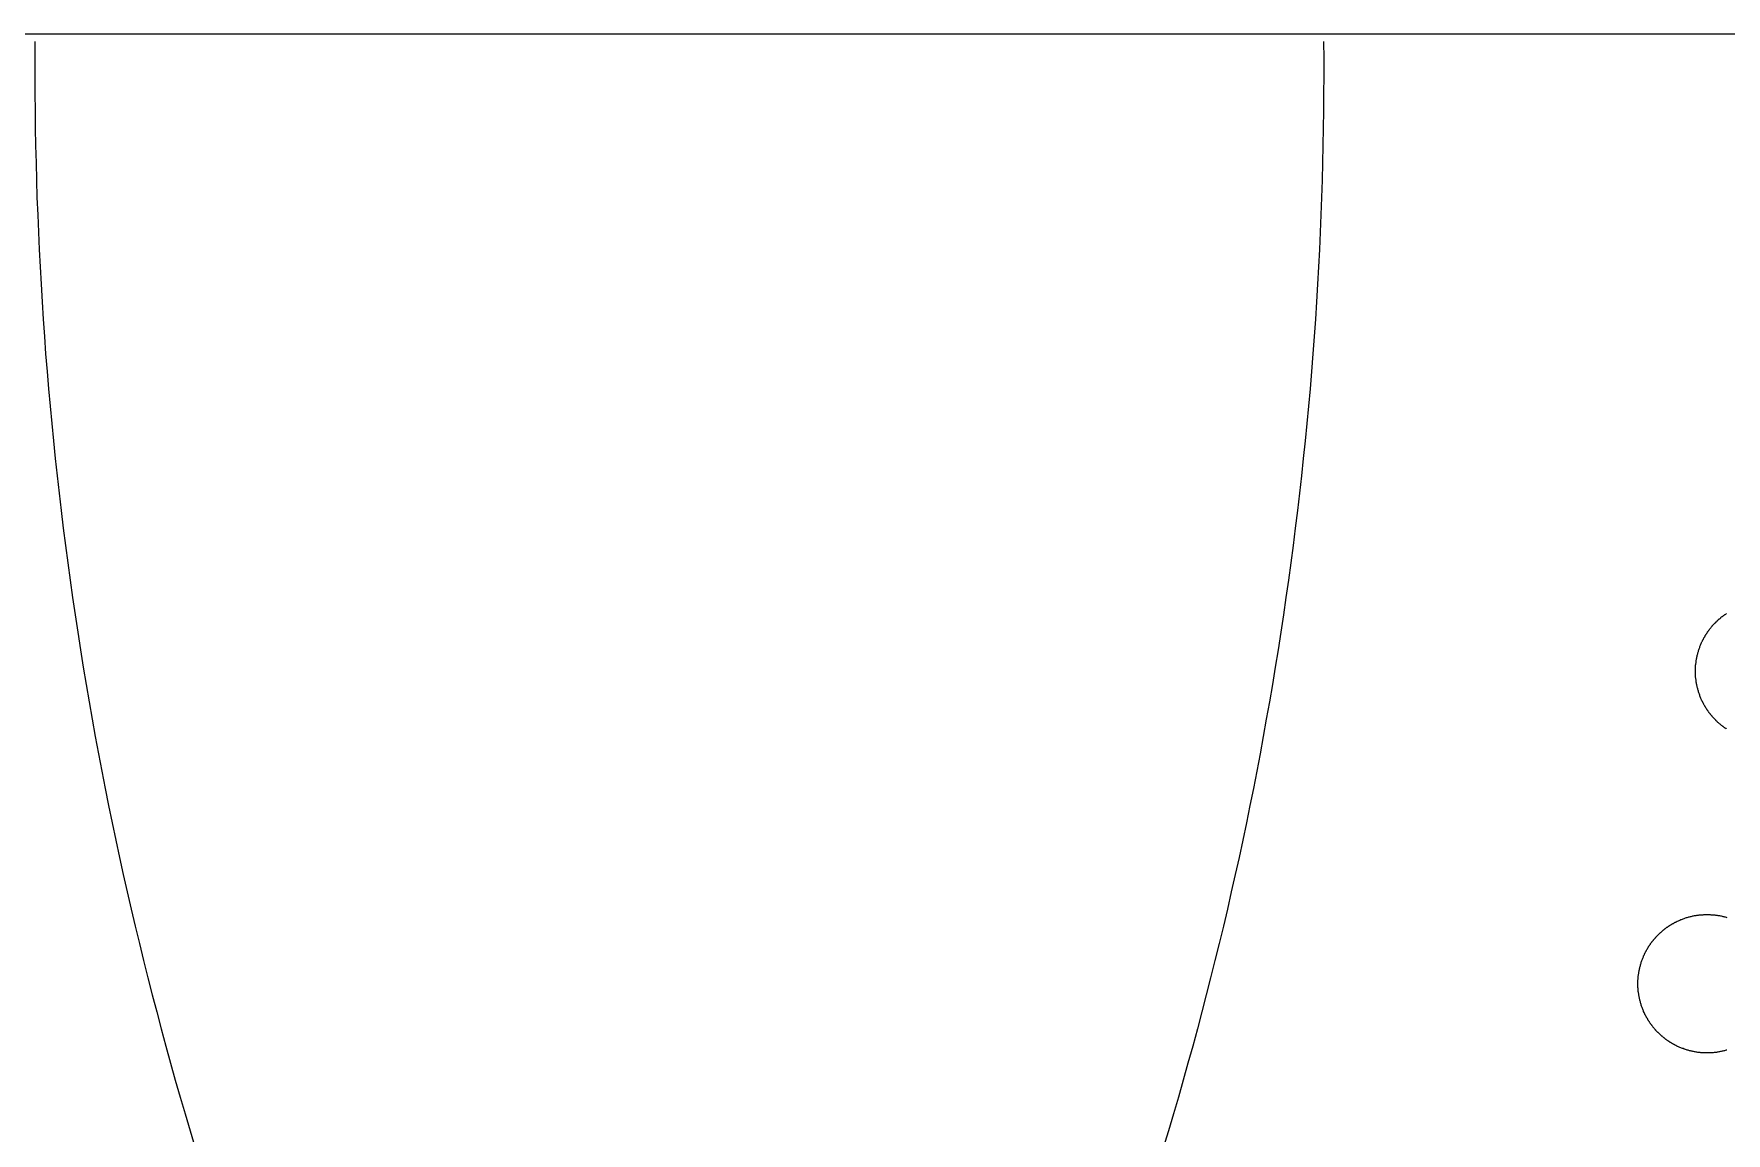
# Model space of a CAD drawing. Extents: x -111 to 2985, y -118 to 122.
# Drawn here: x -76.48 to -62.23, y -51.56 to -42.31 of the extents above; entities that cross this region are included whole.
import ezdxf

# ---------------------------------------------------------------- set-up
doc = ezdxf.new("R2010")
doc.units = 0
doc.layers.add('LAYER_03', color=5, linetype='CONTINUOUS')

msp = doc.modelspace()

# ---------------------------------------------------------------- linework, layer by layer
at = {"layer": 'LAYER_03'}
for points in [[(-110.839, -42.31), (-31.256, -42.31)], [(-76.474, -42.375), (-76.475, -42.52), (-76.475, -42.666), (-76.474, -42.812), (-76.473, -42.957), (-76.471, -43.103), (-76.469, -43.249), (-76.465, -43.395), (-76.461, -43.541), (-76.457, -43.687), (-76.451, -43.833), (-76.445, -43.979), (-76.439, -44.126), (-76.431, -44.272), (-76.423, -44.418), (-76.414, -44.565), (-76.405, -44.711), (-76.395, -44.858), (-76.384, -45.004), (-76.372, -45.151), (-76.36, -45.297), (-76.347, -45.444), (-76.333, -45.591), (-76.319, -45.737), (-76.304, -45.884), (-76.288, -46.03), (-76.271, -46.177), (-76.254, -46.323), (-76.236, -46.47), (-76.217, -46.616), (-76.198, -46.763), (-76.178, -46.909), (-76.157, -47.056), (-76.136, -47.202), (-76.114, -47.348), (-76.091, -47.495), (-76.067, -47.641), (-76.043, -47.787), (-76.018, -47.933), (-75.992, -48.079), (-75.966, -48.225), (-75.939, -48.371), (-75.911, -48.516), (-75.883, -48.662), (-75.854, -48.807), (-75.824, -48.953), (-75.793, -49.098), (-75.762, -49.243), (-75.73, -49.388), (-75.697, -49.533), (-75.664, -49.678), (-75.63, -49.822), (-75.595, -49.967), (-75.559, -50.111), (-75.523, -50.256), (-75.486, -50.4), (-75.449, -50.543), (-75.411, -50.687), (-75.372, -50.831), (-75.332, -50.974), (-75.292, -51.117), (-75.251, -51.26), (-75.209, -51.403), (-75.167, -51.545), (-75.124, -51.688)], [(-65.621, -42.375), (-65.62, -42.52), (-65.62, -42.666), (-65.621, -42.812), (-65.622, -42.957), (-65.624, -43.103), (-65.626, -43.249), (-65.63, -43.395), (-65.634, -43.541), (-65.638, -43.687), (-65.644, -43.833), (-65.65, -43.979), (-65.656, -44.126), (-65.664, -44.272), (-65.672, -44.418), (-65.681, -44.565), (-65.69, -44.711), (-65.7, -44.858), (-65.711, -45.004), (-65.723, -45.151), (-65.735, -45.297), (-65.748, -45.444), (-65.762, -45.591), (-65.776, -45.737), (-65.792, -45.884), (-65.807, -46.03), (-65.824, -46.177), (-65.841, -46.323), (-65.859, -46.47), (-65.878, -46.616), (-65.897, -46.763), (-65.917, -46.909), (-65.938, -47.056), (-65.959, -47.202), (-65.981, -47.348), (-66.004, -47.495), (-66.028, -47.641), (-66.052, -47.787), (-66.077, -47.933), (-66.103, -48.079), (-66.129, -48.225), (-66.156, -48.371), (-66.184, -48.516), (-66.212, -48.662), (-66.242, -48.807), (-66.271, -48.953), (-66.302, -49.098), (-66.333, -49.243), (-66.365, -49.388), (-66.398, -49.533), (-66.431, -49.678), (-66.465, -49.822), (-66.5, -49.967), (-66.536, -50.111), (-66.572, -50.256), (-66.609, -50.4), (-66.646, -50.543), (-66.684, -50.687), (-66.723, -50.831), (-66.763, -50.974), (-66.803, -51.117), (-66.844, -51.26), (-66.886, -51.403), (-66.928, -51.545), (-66.971, -51.688)], [(-62.228, -48.162), (-62.231, -48.159), (-62.234, -48.157), (-62.238, -48.155), (-62.241, -48.153), (-62.244, -48.151), (-62.247, -48.149), (-62.25, -48.147), (-62.253, -48.144), (-62.256, -48.142), (-62.259, -48.14), (-62.262, -48.138), (-62.265, -48.135), (-62.268, -48.133), (-62.271, -48.131), (-62.274, -48.128), (-62.276, -48.126), (-62.279, -48.123), (-62.282, -48.121), (-62.285, -48.119), (-62.288, -48.116), (-62.291, -48.114), (-62.294, -48.111), (-62.296, -48.109), (-62.299, -48.106), (-62.302, -48.104), (-62.305, -48.101), (-62.307, -48.098), (-62.31, -48.096), (-62.313, -48.093), (-62.316, -48.091), (-62.318, -48.088), (-62.321, -48.085), (-62.324, -48.083), (-62.326, -48.08), (-62.329, -48.077), (-62.331, -48.074), (-62.334, -48.072), (-62.337, -48.069), (-62.339, -48.066), (-62.342, -48.063), (-62.344, -48.06), (-62.347, -48.058), (-62.349, -48.055), (-62.351, -48.052), (-62.354, -48.049), (-62.356, -48.046), (-62.359, -48.043), (-62.361, -48.04), (-62.363, -48.037), (-62.366, -48.034), (-62.368, -48.031), (-62.37, -48.028), (-62.373, -48.025), (-62.375, -48.022), (-62.377, -48.019), (-62.379, -48.016), (-62.381, -48.013), (-62.383, -48.01), (-62.386, -48.007), (-62.388, -48.004), (-62.39, -48.001), (-62.392, -47.998), (-62.394, -47.995), (-62.396, -47.992), (-62.398, -47.988), (-62.4, -47.985), (-62.402, -47.982), (-62.404, -47.979), (-62.406, -47.976), (-62.408, -47.973), (-62.41, -47.969), (-62.411, -47.966), (-62.413, -47.963), (-62.415, -47.96), (-62.417, -47.957), (-62.419, -47.953), (-62.42, -47.95), (-62.422, -47.947), (-62.424, -47.943), (-62.426, -47.94), (-62.427, -47.937), (-62.429, -47.934), (-62.43, -47.93), (-62.432, -47.927), (-62.434, -47.924), (-62.437, -47.917), (-62.44, -47.91), (-62.443, -47.904), (-62.445, -47.897), (-62.448, -47.89), (-62.451, -47.884), (-62.453, -47.877), (-62.456, -47.87), (-62.458, -47.863), (-62.46, -47.857), (-62.462, -47.85), (-62.464, -47.843), (-62.466, -47.836), (-62.468, -47.829), (-62.47, -47.823), (-62.472, -47.816), (-62.474, -47.809), (-62.475, -47.802), (-62.477, -47.795), (-62.478, -47.789), (-62.479, -47.782), (-62.48, -47.775), (-62.482, -47.768), (-62.483, -47.762), (-62.484, -47.755), (-62.484, -47.748), (-62.485, -47.742), (-62.486, -47.735), (-62.487, -47.728), (-62.487, -47.722), (-62.488, -47.715), (-62.488, -47.708), (-62.488, -47.702), (-62.489, -47.695), (-62.489, -47.689), (-62.489, -47.682), (-62.489, -47.676), (-62.489, -47.669), (-62.489, -47.663), (-62.489, -47.656), (-62.488, -47.65), (-62.488, -47.643), (-62.488, -47.637), (-62.487, -47.63), (-62.487, -47.624), (-62.486, -47.617), (-62.485, -47.61), (-62.484, -47.604), (-62.484, -47.597), (-62.483, -47.59), (-62.482, -47.583), (-62.48, -47.577), (-62.479, -47.57), (-62.478, -47.563), (-62.477, -47.556), (-62.475, -47.55), (-62.474, -47.543), (-62.472, -47.536), (-62.47, -47.529), (-62.468, -47.522), (-62.466, -47.516), (-62.464, -47.509), (-62.462, -47.502), (-62.46, -47.495), (-62.458, -47.488), (-62.456, -47.482), (-62.453, -47.475), (-62.451, -47.468), (-62.448, -47.461), (-62.445, -47.455), (-62.443, -47.448), (-62.44, -47.441), (-62.437, -47.435), (-62.434, -47.428), (-62.432, -47.425), (-62.43, -47.421), (-62.429, -47.418), (-62.427, -47.415), (-62.426, -47.412), (-62.424, -47.408), (-62.422, -47.405), (-62.42, -47.402), (-62.419, -47.398), (-62.417, -47.395), (-62.415, -47.392), (-62.413, -47.389), (-62.411, -47.386), (-62.41, -47.382), (-62.408, -47.379), (-62.406, -47.376), (-62.404, -47.373), (-62.402, -47.37), (-62.4, -47.366), (-62.398, -47.363), (-62.396, -47.36), (-62.394, -47.357), (-62.392, -47.354), (-62.39, -47.351), (-62.388, -47.348), (-62.386, -47.345), (-62.383, -47.342), (-62.381, -47.338), (-62.379, -47.335), (-62.377, -47.332), (-62.375, -47.329), (-62.373, -47.326), (-62.37, -47.323), (-62.368, -47.32), (-62.366, -47.317), (-62.363, -47.314), (-62.361, -47.312), (-62.359, -47.309), (-62.356, -47.306), (-62.354, -47.303), (-62.351, -47.3), (-62.349, -47.297), (-62.347, -47.294), (-62.344, -47.291), (-62.342, -47.289), (-62.339, -47.286), (-62.337, -47.283), (-62.334, -47.28), (-62.331, -47.277), (-62.329, -47.275), (-62.326, -47.272), (-62.324, -47.269), (-62.321, -47.267), (-62.318, -47.264), (-62.316, -47.261), (-62.313, -47.259), (-62.31, -47.256), (-62.307, -47.253), (-62.305, -47.251), (-62.302, -47.248), (-62.299, -47.246), (-62.296, -47.243), (-62.294, -47.241), (-62.291, -47.238), (-62.288, -47.236), (-62.285, -47.233), (-62.282, -47.231), (-62.279, -47.228), (-62.276, -47.226), (-62.274, -47.224), (-62.271, -47.221), (-62.268, -47.219), (-62.265, -47.216), (-62.262, -47.214), (-62.259, -47.212), (-62.256, -47.21), (-62.253, -47.207), (-62.25, -47.205), (-62.247, -47.203), (-62.244, -47.201), (-62.241, -47.199), (-62.238, -47.197), (-62.234, -47.194), (-62.231, -47.192), (-62.228, -47.19)], [(-62.224, -50.865), (-62.231, -50.867), (-62.238, -50.868), (-62.244, -50.87), (-62.251, -50.872), (-62.258, -50.874), (-62.265, -50.875), (-62.272, -50.877), (-62.278, -50.878), (-62.285, -50.879), (-62.292, -50.881), (-62.299, -50.882), (-62.305, -50.883), (-62.312, -50.884), (-62.319, -50.885), (-62.325, -50.885), (-62.332, -50.886), (-62.339, -50.887), (-62.345, -50.887), (-62.352, -50.888), (-62.359, -50.888), (-62.365, -50.888), (-62.372, -50.889), (-62.378, -50.889), (-62.385, -50.889), (-62.391, -50.889), (-62.398, -50.889), (-62.404, -50.889), (-62.411, -50.889), (-62.417, -50.888), (-62.424, -50.888), (-62.43, -50.888), (-62.437, -50.887), (-62.443, -50.887), (-62.45, -50.886), (-62.457, -50.885), (-62.463, -50.885), (-62.47, -50.884), (-62.477, -50.883), (-62.484, -50.882), (-62.49, -50.881), (-62.497, -50.879), (-62.504, -50.878), (-62.511, -50.877), (-62.517, -50.875), (-62.524, -50.874), (-62.531, -50.872), (-62.538, -50.87), (-62.545, -50.868), (-62.551, -50.867), (-62.558, -50.865), (-62.565, -50.863), (-62.572, -50.86), (-62.579, -50.858), (-62.585, -50.856), (-62.592, -50.853), (-62.599, -50.851), (-62.606, -50.848), (-62.612, -50.845), (-62.619, -50.843), (-62.626, -50.84), (-62.632, -50.837), (-62.639, -50.834), (-62.642, -50.832), (-62.646, -50.831), (-62.649, -50.829), (-62.652, -50.827), (-62.655, -50.826), (-62.659, -50.824), (-62.662, -50.822), (-62.665, -50.821), (-62.669, -50.819), (-62.672, -50.817), (-62.675, -50.815), (-62.678, -50.813), (-62.681, -50.812), (-62.685, -50.81), (-62.688, -50.808), (-62.691, -50.806), (-62.694, -50.804), (-62.697, -50.802), (-62.701, -50.8), (-62.704, -50.798), (-62.707, -50.796), (-62.71, -50.794), (-62.713, -50.792), (-62.716, -50.79), (-62.719, -50.788), (-62.722, -50.786), (-62.725, -50.784), (-62.729, -50.781), (-62.732, -50.779), (-62.735, -50.777), (-62.738, -50.775), (-62.741, -50.773), (-62.744, -50.77), (-62.747, -50.768), (-62.75, -50.766), (-62.753, -50.763), (-62.755, -50.761), (-62.758, -50.759), (-62.761, -50.756), (-62.764, -50.754), (-62.767, -50.752), (-62.77, -50.749), (-62.773, -50.747), (-62.776, -50.744), (-62.778, -50.742), (-62.781, -50.739), (-62.784, -50.737), (-62.787, -50.734), (-62.79, -50.732), (-62.792, -50.729), (-62.795, -50.726), (-62.798, -50.724), (-62.8, -50.721), (-62.803, -50.718), (-62.806, -50.716), (-62.808, -50.713), (-62.811, -50.71), (-62.814, -50.708), (-62.816, -50.705), (-62.819, -50.702), (-62.821, -50.699), (-62.824, -50.697), (-62.826, -50.694), (-62.829, -50.691), (-62.831, -50.688), (-62.834, -50.685), (-62.836, -50.682), (-62.839, -50.679), (-62.841, -50.677), (-62.843, -50.674), (-62.846, -50.671), (-62.848, -50.668), (-62.851, -50.665), (-62.853, -50.662), (-62.855, -50.659), (-62.857, -50.656), (-62.86, -50.653), (-62.862, -50.65), (-62.864, -50.647), (-62.866, -50.644), (-62.868, -50.641), (-62.87, -50.638), (-62.873, -50.635), (-62.875, -50.631), (-62.877, -50.628), (-62.879, -50.625), (-62.881, -50.622), (-62.883, -50.619), (-62.885, -50.616), (-62.887, -50.613), (-62.889, -50.609), (-62.891, -50.606), (-62.893, -50.603), (-62.894, -50.6), (-62.896, -50.597), (-62.898, -50.594), (-62.9, -50.59), (-62.902, -50.587), (-62.904, -50.584), (-62.905, -50.581), (-62.907, -50.577), (-62.909, -50.574), (-62.91, -50.571), (-62.912, -50.567), (-62.914, -50.564), (-62.915, -50.561), (-62.917, -50.558), (-62.918, -50.554), (-62.922, -50.548), (-62.925, -50.541), (-62.927, -50.534), (-62.93, -50.528), (-62.933, -50.521), (-62.936, -50.514), (-62.938, -50.507), (-62.94, -50.501), (-62.943, -50.494), (-62.945, -50.487), (-62.947, -50.48), (-62.949, -50.474), (-62.951, -50.467), (-62.953, -50.46), (-62.955, -50.453), (-62.957, -50.446), (-62.958, -50.44), (-62.96, -50.433), (-62.961, -50.426), (-62.963, -50.419), (-62.964, -50.412), (-62.965, -50.406), (-62.966, -50.399), (-62.967, -50.392), (-62.968, -50.385), (-62.969, -50.379), (-62.97, -50.372), (-62.971, -50.365), (-62.971, -50.359), (-62.972, -50.352), (-62.972, -50.346), (-62.973, -50.339), (-62.973, -50.332), (-62.973, -50.326), (-62.974, -50.319), (-62.974, -50.313), (-62.974, -50.306), (-62.974, -50.3), (-62.974, -50.293), (-62.973, -50.287), (-62.973, -50.28), (-62.973, -50.274), (-62.972, -50.267), (-62.972, -50.261), (-62.971, -50.254), (-62.971, -50.247), (-62.97, -50.241), (-62.969, -50.234), (-62.968, -50.227), (-62.967, -50.221), (-62.966, -50.214), (-62.965, -50.207), (-62.964, -50.2), (-62.963, -50.194), (-62.961, -50.187), (-62.96, -50.18), (-62.958, -50.173), (-62.957, -50.166), (-62.955, -50.16), (-62.953, -50.153), (-62.951, -50.146), (-62.949, -50.139), (-62.947, -50.132), (-62.945, -50.126), (-62.943, -50.119), (-62.94, -50.112), (-62.938, -50.105), (-62.936, -50.099), (-62.933, -50.092), (-62.93, -50.085), (-62.927, -50.079), (-62.925, -50.072), (-62.922, -50.065), (-62.918, -50.059), (-62.917, -50.055), (-62.915, -50.052), (-62.914, -50.049), (-62.912, -50.045), (-62.91, -50.042), (-62.909, -50.039), (-62.907, -50.036), (-62.905, -50.032), (-62.904, -50.029), (-62.902, -50.026), (-62.9, -50.023), (-62.898, -50.019), (-62.896, -50.016), (-62.894, -50.013), (-62.893, -50.01), (-62.891, -50.006), (-62.889, -50.003), (-62.887, -50), (-62.885, -49.997), (-62.883, -49.994), (-62.881, -49.991), (-62.879, -49.988), (-62.877, -49.984), (-62.875, -49.981), (-62.873, -49.978), (-62.87, -49.975), (-62.868, -49.972), (-62.866, -49.969), (-62.864, -49.966), (-62.862, -49.963), (-62.86, -49.96), (-62.857, -49.957), (-62.855, -49.954), (-62.853, -49.951), (-62.851, -49.948), (-62.848, -49.945), (-62.846, -49.942), (-62.843, -49.939), (-62.841, -49.936), (-62.839, -49.933), (-62.836, -49.93), (-62.834, -49.928), (-62.831, -49.925), (-62.829, -49.922), (-62.826, -49.919), (-62.824, -49.916), (-62.821, -49.913), (-62.819, -49.911), (-62.816, -49.908), (-62.814, -49.905), (-62.811, -49.902), (-62.808, -49.9), (-62.806, -49.897), (-62.803, -49.894), (-62.8, -49.892), (-62.798, -49.889), (-62.795, -49.886), (-62.792, -49.884), (-62.79, -49.881), (-62.787, -49.879), (-62.784, -49.876), (-62.781, -49.874), (-62.778, -49.871), (-62.776, -49.869), (-62.773, -49.866), (-62.77, -49.864), (-62.767, -49.861), (-62.764, -49.859), (-62.761, -49.856), (-62.758, -49.854), (-62.755, -49.852), (-62.753, -49.849), (-62.75, -49.847), (-62.747, -49.845), (-62.744, -49.842), (-62.741, -49.84), (-62.738, -49.838), (-62.735, -49.836), (-62.732, -49.834), (-62.729, -49.831), (-62.725, -49.829), (-62.722, -49.827), (-62.719, -49.825), (-62.716, -49.823), (-62.713, -49.821), (-62.71, -49.819), (-62.707, -49.817), (-62.704, -49.815), (-62.701, -49.813), (-62.697, -49.811), (-62.694, -49.809), (-62.691, -49.807), (-62.688, -49.805), (-62.685, -49.803), (-62.681, -49.801), (-62.678, -49.799), (-62.675, -49.798), (-62.672, -49.796), (-62.669, -49.794), (-62.665, -49.792), (-62.662, -49.791), (-62.659, -49.789), (-62.655, -49.787), (-62.652, -49.785), (-62.649, -49.784), (-62.646, -49.782), (-62.642, -49.781), (-62.639, -49.779), (-62.632, -49.776), (-62.626, -49.773), (-62.619, -49.77), (-62.612, -49.767), (-62.606, -49.765), (-62.599, -49.762), (-62.592, -49.759), (-62.585, -49.757), (-62.579, -49.755), (-62.572, -49.752), (-62.565, -49.75), (-62.558, -49.748), (-62.551, -49.746), (-62.545, -49.744), (-62.538, -49.742), (-62.531, -49.741), (-62.524, -49.739), (-62.517, -49.738), (-62.511, -49.736), (-62.504, -49.735), (-62.497, -49.733), (-62.49, -49.732), (-62.484, -49.731), (-62.477, -49.73), (-62.47, -49.729), (-62.463, -49.728), (-62.457, -49.727), (-62.45, -49.727), (-62.443, -49.726), (-62.437, -49.726), (-62.43, -49.725), (-62.424, -49.725), (-62.417, -49.724), (-62.411, -49.724), (-62.404, -49.724), (-62.398, -49.724), (-62.391, -49.724), (-62.385, -49.724), (-62.378, -49.724), (-62.372, -49.724), (-62.365, -49.724), (-62.359, -49.725), (-62.352, -49.725), (-62.345, -49.726), (-62.339, -49.726), (-62.332, -49.727), (-62.325, -49.727), (-62.319, -49.728), (-62.312, -49.729), (-62.305, -49.73), (-62.299, -49.731), (-62.292, -49.732), (-62.285, -49.733), (-62.278, -49.735), (-62.272, -49.736), (-62.265, -49.738), (-62.258, -49.739), (-62.251, -49.741), (-62.244, -49.742), (-62.238, -49.744), (-62.231, -49.746), (-62.224, -49.748)]]:
    msp.add_lwpolyline(points, dxfattribs=at)

doc.saveas('drawing.dxf')
